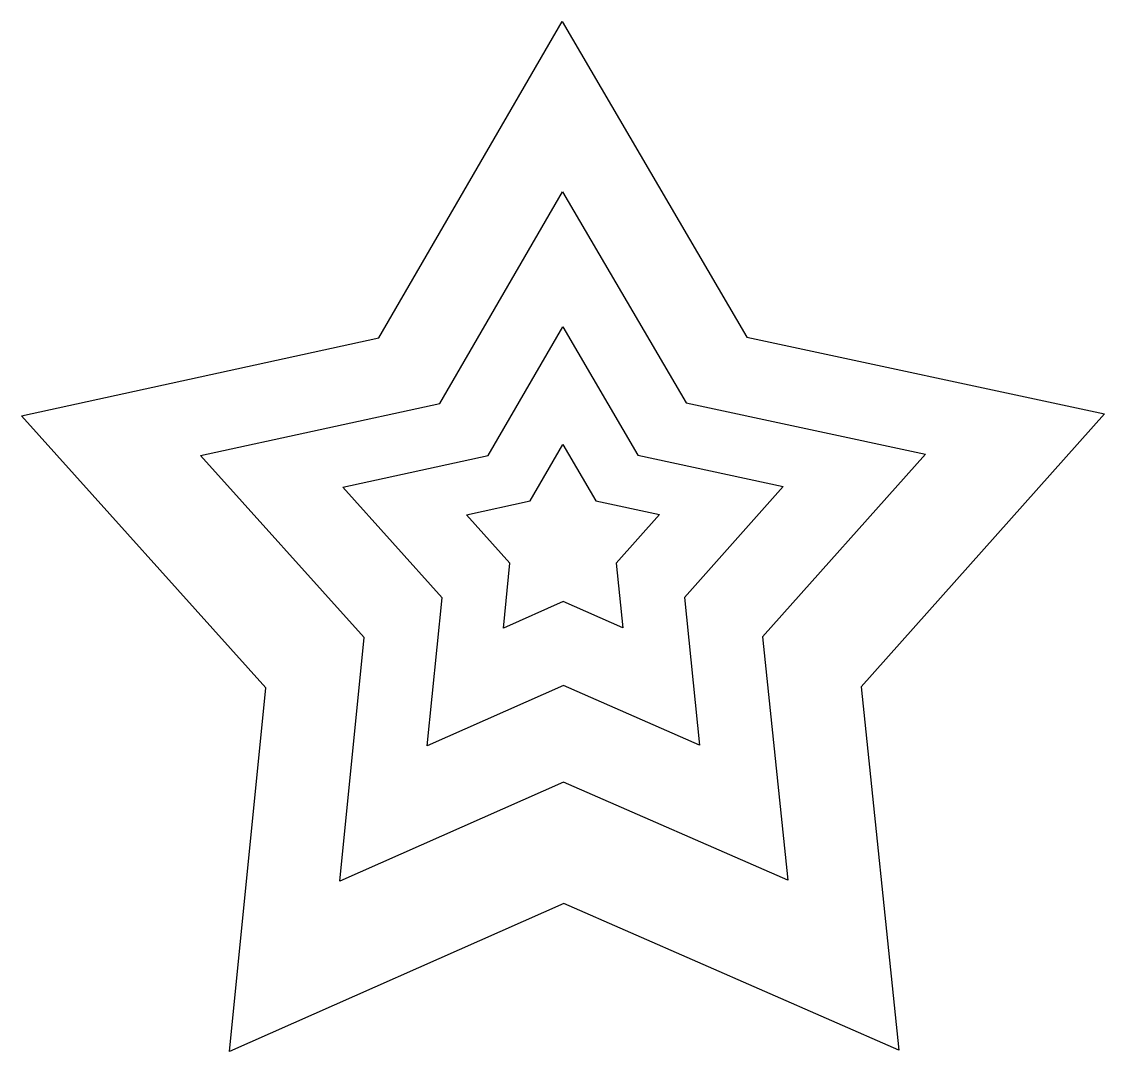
# Model space of a CAD drawing. Extents: x 0.2 to 99.8, y 0.2 to 94.9.
import ezdxf

# ---------------------------------------------------------------- set-up
doc = ezdxf.new("R2010")
doc.units = 0
doc.layers.add('Construction', color=7, linetype='CONTINUOUS')

msp = doc.modelspace()

# ---------------------------------------------------------------- linework, layer by layer
at = {"layer": 'Construction', "color": 7}
for p, q in [((33.037068, 65.824468), (49.907987, 94.907655)), ((49.907987, 94.907655), (66.881092, 65.883748)), ((38.63548, 59.782957), (49.928981, 79.249619)), ((49.928981, 79.249619), (61.290887, 59.822636)), ((43.081057, 54.987955), (49.945637, 66.818312)), ((49.945637, 66.818312), (56.851796, 55.012069)), ((0.189071, 58.65102), (33.037068, 65.824468)), ((66.881092, 65.883748), (99.754127, 58.825424)), ((16.64682, 54.981452), (38.63548, 59.782957)), ((61.290887, 59.822636), (83.296307, 55.098188)), ((99.754127, 58.825424), (77.396083, 33.714215)), ((22.635299, 33.618291), (0.189071, 58.65102)), ((46.949978, 50.819055), (49.960105, 56.00359)), ((49.960105, 56.00359), (52.988465, 50.829623)), ((31.672469, 38.225942), (16.64682, 54.981452)), ((29.71559, 52.069965), (43.081057, 54.987955)), ((56.851796, 55.012069), (70.227451, 52.140908)), ((83.296307, 55.098188), (68.329689, 38.290147)), ((38.848699, 41.887239), (29.71559, 52.069965)), ((70.227451, 52.140908), (61.130223, 41.926259)), ((41.089202, 49.540275), (46.949978, 50.819055)), ((52.988465, 50.829623), (58.853708, 49.571365)), ((45.094083, 45.077797), (41.089202, 49.540275)), ((58.853708, 49.571365), (54.864562, 45.094897)), ((44.500284, 39.113501), (45.094083, 45.077797)), ((54.864562, 45.094897), (55.479353, 39.132715)), ((37.494543, 28.277579), (38.848699, 41.887239)), ((61.130223, 41.926259), (62.532252, 28.321424)), ((49.985563, 41.540073), (44.500284, 39.113501)), ((55.479353, 39.132715), (49.985563, 41.540073)), ((29.444633, 15.831466), (31.672469, 38.225942)), ((68.329689, 38.290147), (70.636284, 15.903611)), ((19.307223, 0.160952), (22.635299, 33.618291)), ((50.003693, 33.814666), (37.494543, 28.277579)), ((62.532252, 28.321424), (50.003693, 33.814666)), ((77.396083, 33.714215), (80.841816, 0.268736)), ((50.024493, 24.942654), (29.444633, 15.831466)), ((70.636284, 15.903611), (50.024493, 24.942654)), ((50.050668, 13.773063), (19.307223, 0.160952)), ((80.841816, 0.268736), (50.050668, 13.773063))]:
    msp.add_line(p, q, dxfattribs=at)

doc.saveas('drawing.dxf')
